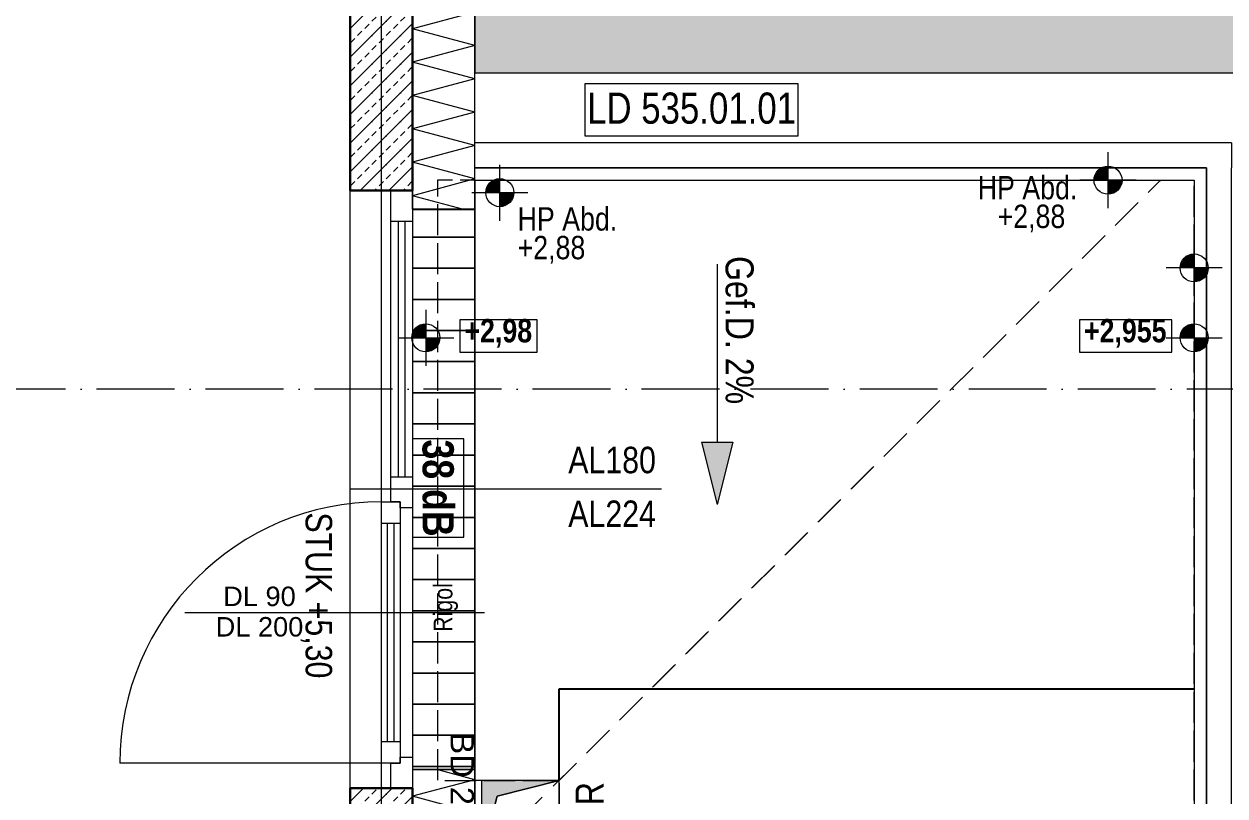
# Model space of a CAD drawing. Header units: metres. Extents: x -16782 to 57285, y -22997 to 18599.
# Drawn here: x 27816 to 31673, y -10968 to -8489 of the extents above; entities that cross this region are included whole.
import ezdxf
from ezdxf.enums import TextEntityAlignment as Align

# ---------------------------------------------------------------- set-up
doc = ezdxf.new("R2010")
doc.units = ezdxf.units.M
doc.header["$MEASUREMENT"] = 0
doc.set_wipeout_variables(frame=1)
for name, pattern in [('Schnittlinie', [0.35, 0.25, -0.05, 0, -0.05]), ('Strichlinie mittel', [0.15, 0.1, -0.05]), ('Untersicht', [0.125, 0.1, -0.025]), ('Wipeout_Contour', [1, 0, -1])]:
    doc.linetypes.add(name, pattern=pattern)
for name, color, linetype in [('110 Wand Aussen', 7, 'Continuous'), ('11__100 Achsraster', 7, 'Continuous'), ('140 Bruestung Attika', 7, 'Continuous'), ('141 Bruestung Glas', 7, 'Continuous'), ('210 Balkonplatte', 7, 'Continuous'), ('212 Gefälle 2D', 7, 'Continuous'), ('220 Bodenaufbau', 7, 'Continuous'), ('220 Bodenbelag', 7, 'Continuous'), ('221 Gefälledämmung 3D', 7, 'Continuous'), ('710 Kanal Rigol', 7, 'Continuous'), ('810 Raumstempel', 7, 'Continuous'), ('851 Marker Schnitt PP', 7, 'Continuous'), ('870 Deckendurchbruchsymbol', 7, 'Continuous'), ('910 Kote allgemein', 7, 'Continuous'), ('936 Beschriftung PP', 7, 'Continuous'), ('936 Beschriftung PP Gefälle', 7, 'Continuous'), ('936 Beschriftung PP Schallschutz', 7, 'Continuous'), ('937 Beschriftung Detail', 7, 'Continuous'), ('Neubau_110 Wand Aussen', 7, 'Continuous')]:
    doc.layers.add(name, color=color, linetype=linetype)
doc.styles.add('ERSTELLTER_STIL_1', font='ARIALN.TTF')
doc.styles.add('ERSTELLTER_STIL_2', font='arial.ttf')
doc.styles.add('ERSTELLTER_STIL_3', font='ARIALNB.TTF')
doc.styles.add('ERSTELLTER_STIL_4', font='arialbd.ttf')
doc.styles.add('ERSTELLTER_STIL_6', font='ARIALNI.TTF')
doc.styles.add('ERSTELLTER_STIL_9', font='arial.ttf', dxfattribs={"width": 0.8})
doc.linetypes.add('Grenze Bezirk', pattern='A,0,[2,22HAUS116_408 STG1 _ 1.Stock_IndexB_2026-08-161.Shx,S=0.001587,R=0,X=0,Y=0],-0.25,0', length=0.25)
doc.dimstyles.new('ERSTELLTER_STIL__3', dxfattribs={"dimtxt": 0.075, "dimasz": 0.076, "dimexe": 0.18, "dimexo": 0.0625, "dimgap": 0, "dimtad": 1, "dimtih": 1, "dimtoh": 1, "dimdec": 0, "dimlfac": 100, "dimzin": 0, "dimdsep": 46, "dimtxsty": 'ERSTELLTER_STIL_6', "dimblk": 'ARROWHEAD_6', "dimblk1": 'ARROWHEAD_6', "dimblk2": 'ARROWHEAD_6', "dimcen": 0.09, "dimclrd": 32, "dimclre": 32, "dimclrt": 32, "dimazin": 0, "dimtfac": 1, "dimtdec": 4, "dimtmove": 2, "dimatfit": 3, "dimfxl": 1, "dimtolj": 1, "dimtzin": 0, "dimarcsym": 0})
pattern_1 = [(45, (0, 0), (-0.04596194, 0.04596194), [0.0195, -0.013]), (45, (-0.02298, 0.02298), (-0.04596194, 0.04596194), [0.065, 0])]

# ---------------------------------------------------------------- blocks, each defined once
blk = doc.blocks.new('Balkon_015_8_1', base_point=(26.4857, 1.0268))
at = {"layer": '810 Raumstempel', "color": 253, "linetype": 'Continuous', "lineweight": 9, "true_color": 0x9f9f9f, "flags": 128}
blk.add_lwpolyline([(25.27, 1.4394), (25.27, -0.52), (23.7718, -0.52), (22.67, -0.52), (22.67, -1.69), (27.62, -1.69), (27.62, 2.8229), (25.27, 2.8229)], close=True, dxfattribs=at)
at = {"layer": '810 Raumstempel', "color": 7, "lineweight": 13}
for tag, height, style, p in [('DUMMY_892', 0.1, 'ERSTELLTER_STIL_1', (26.567, -0.1636)), ('DUMMY_891', 0.1, 'ERSTELLTER_STIL_1', (26.7317, -0.1636)), ('stFloorCovering', 0.1, 'ERSTELLTER_STIL_1', (26.7317, -0.1948)), ('ROOM_NAME', 0.125, 'ERSTELLTER_STIL_3', (26.9376, -0.2027)), ('DUMMY_890', 0.125, 'ERSTELLTER_STIL_3', (26.9376, -0.646))]:
    blk.add_attdef(tag, text='', height=height, rotation=270, dxfattribs=dict(at, style=style)).set_placement(p, align=Align.TOP_LEFT)
blk = doc.blocks.new('Decke_9_1', base_point=(9.73, 15.651))
at = {"layer": '220 Bodenaufbau', "color": 7, "linetype": 'Continuous', "lineweight": 13, "flags": 128}
blk.add_lwpolyline([(9.73, 15.651), (9.09, 15.651), (9.09, 12.7733), (9.09, 9.392), (10.06, 9.392), (10.06, -0.12), (24.87, -0.12), (24.87, 9.1929), (26.44, 9.1929), (26.44, 13.0333), (23.6, 13.0333), (23.6, 13.591), (21.7, 13.591), (21.7, 12.8333), (17.64, 12.8333), (17.64, 12.4833), (16.64, 12.4833), (16.64, 12.8333), (13.9801, 12.8333), (13.9801, 15.651)], close=True, dxfattribs=at)
blk = doc.blocks.new('Freifläche_1_1', base_point=(25.27, 2.8229))
at = {"layer": '221 Gefälledämmung 3D', "color": 32, "linetype": 'Strichlinie mittel', "lineweight": 5, "true_color": 0xdd6f00, "flags": 128}
blk.add_lwpolyline([(25.27, 2.8229), (27.5123, 2.8229), (25.5409, 0.855), (25.27, 0.855)], close=True, dxfattribs=at)
blk = doc.blocks.new('Freifläche_2_1', base_point=(25.4159, 0.7303))
at = {"layer": '221 Gefälledämmung 3D', "color": 32, "linetype": 'Strichlinie mittel', "lineweight": 5, "true_color": 0xdd6f00, "flags": 128}
blk.add_lwpolyline([(25.4159, 0.7303), (27.5123, 2.8229), (27.62, 2.8229), (27.62, -1.4741), (25.4159, 0.73)], close=True, dxfattribs=at)
blk = doc.blocks.new('Wand_32_1', base_point=(25.27, 3.3529))
at = {"layer": '140 Bruestung Attika', "linetype": 'Continuous', "lineweight": 13, "true_color": 0xebebeb}
for points in [[(27.91, 3.5229), (25.27, 3.5229), (25.27, 3.1279), (27.91, 3.1279)], [(28.225, 3.5229), (27.91, 3.5229), (28.225, 3.1279)], [(27.91, 3.5229), (27.91, 3.1279), (28.225, 3.1279)]]:
    blk.add_hatch(color=7, dxfattribs=at).paths.add_polyline_path(points)
at = {"layer": '140 Bruestung Attika', "color": 7, "linetype": 'Continuous', "lineweight": 13, "flags": 128}
for points in [[(27.91, 3.5229), (25.27, 3.5229)], [(25.27, 3.5229), (25.27, 3.1279)], [(28.225, 3.1279), (28.225, 3.5229)], [(25.27, 3.1279), (28.225, 3.1279)]]:
    blk.add_lwpolyline(points, dxfattribs=at)
blk = doc.blocks.new('Dachfläche_16_1', base_point=(25.27, 2.8229))
at = {"layer": '220 Bodenbelag', "color": 251, "linetype": 'Continuous', "lineweight": 5, "true_color": 0x5f5f5f, "flags": 128}
blk.add_lwpolyline([(25.27, 2.8229), (25.27, -0.52), (26.44, -1.69), (27.62, -1.69), (27.62, 2.8229)], close=True, dxfattribs=at)
blk = doc.blocks.new('ARROWHEAD_6')
at = {"color": 0, "linetype": 'Continuous', "lineweight": 0}
for p, q in [((0, 0), (-1, 0)), ((-0.5, -0.5), (0.5, 0.5))]:
    blk.add_line(p, q, dxfattribs=at)
blk = doc.blocks.new('*D2478')
at = {"layer": '212 Gefälle 2D', "color": 32, "linetype": 'Continuous', "lineweight": -2, "true_color": 0xdd6f00, "transparency": 16777216}
for p, q in [((29534.5, -10918), (29534.5, -10624.1)), ((29534.6, -10624.2), (31613.5, -10624.2)), ((31613.6, -10894.7), (31613.6, -10624.1))]:
    blk.add_line(p, q, dxfattribs=at)
at = {"layer": 'Defpoints', "color": 0, "linetype": 'Continuous', "transparency": 16777216}
for p in [(31613.6, -10624.2), (31613.6, -10894.7), (29534.5, -10918.1)]:
    blk.add_point(p, dxfattribs=at)
at = {"layer": '212 Gefälle 2D', "color": 32, "linetype": 'Continuous', "lineweight": -2, "true_color": 0xdd6f00, "transparency": 16777216, "xscale": 0.076, "yscale": 0.076, "zscale": 0.076, "rotation": 180}
blk.add_blockref('ARROWHEAD_6', (29534.5, -10624.2), dxfattribs=at)
at = {"layer": '212 Gefälle 2D', "color": 32, "linetype": 'Continuous', "lineweight": -2, "true_color": 0xdd6f00, "transparency": 16777216, "xscale": 0.076, "yscale": 0.076, "zscale": 0.076}
blk.add_blockref('ARROWHEAD_6', (31613.6, -10624.2), dxfattribs=at)
at = {"layer": '212 Gefälle 2D', "color": 32, "linetype": 'Continuous', "lineweight": 5, "true_color": 0xdd6f00, "transparency": 16777216, "insert": (31151.3, -10571.7), "char_height": 0.075, "attachment_point": 5, "style": 'ERSTELLTER_STIL_6'}
blk.add_mtext('\\A1;<MeasuredValue> (4cm)', dxfattribs=at)
blk = doc.blocks.new('*X876')
at = {"layer": '110 Wand Aussen', "color": 7, "linetype": 'Continuous', "lineweight": 5}
for p, q in [((25.0946, 4.8833), (25.07, 4.8767)), ((25.27, 4.8231), (25.07, 4.8767)), ((25.27, 4.8231), (25.07, 4.7695)), ((25.27, 4.7159), (25.07, 4.7695)), ((25.27, 4.7159), (25.07, 4.6623)), ((25.27, 4.6087), (25.07, 4.6623)), ((25.27, 4.6087), (25.07, 4.5551)), ((25.27, 4.5016), (25.07, 4.5551)), ((25.27, 4.5016), (25.07, 4.448)), ((25.27, 4.3944), (25.07, 4.448)), ((25.27, 4.3944), (25.07, 4.3408)), ((25.27, 4.2872), (25.07, 4.3408)), ((25.27, 4.2872), (25.07, 4.2336)), ((25.27, 4.18), (25.07, 4.2336)), ((25.27, 4.18), (25.07, 4.1264)), ((25.27, 4.0728), (25.07, 4.1264)), ((25.27, 4.0728), (25.07, 4.0192)), ((25.27, 3.9657), (25.07, 4.0192)), ((25.27, 3.9657), (25.07, 3.9121)), ((25.27, 3.8585), (25.07, 3.9121)), ((25.27, 3.8585), (25.07, 3.8049)), ((25.27, 3.7513), (25.07, 3.8049)), ((25.27, 3.7513), (25.07, 3.6977)), ((25.27, 3.6441), (25.07, 3.6977)), ((25.27, 3.6441), (25.07, 3.5905)), ((25.27, 3.5369), (25.07, 3.5905)), ((25.27, 3.5369), (25.07, 3.4833)), ((25.27, 3.4298), (25.07, 3.4833)), ((25.27, 3.4298), (25.07, 3.3762)), ((25.27, 3.3226), (25.07, 3.3762)), ((25.27, 3.3226), (25.07, 3.269)), ((25.27, 3.2154), (25.07, 3.269)), ((25.27, 3.2154), (25.07, 3.1618)), ((25.27, 3.1082), (25.07, 3.1618)), ((25.27, 3.1082), (25.07, 3.0546)), ((25.27, 3.001), (25.07, 3.0546)), ((25.27, 3.001), (25.07, 2.9474)), ((25.27, 2.8939), (25.07, 2.9474)), ((25.27, 2.8939), (25.07, 2.8403)), ((25.27, 2.7867), (25.07, 2.8403)), ((25.27, 2.7867), (25.07, 2.7331)), ((25.2307, 2.69), (25.07, 2.7331))]:
    blk.add_line(p, q, dxfattribs=at)
blk = doc.blocks.new('*X877')
at = {"layer": '110 Wand Aussen', "color": 7, "linetype": 'Continuous', "lineweight": 5}
for q in [(25.1483, 0.89), (25.1677, 0.83)]:
    blk.add_line((25.27, 0.8574), q, dxfattribs=at)
blk = doc.blocks.new('Kombi-Fenster 1-Fl 27_6')
at = {"layer": '110 Wand Aussen', "color": 7, "linetype": 'Continuous', "lineweight": 13}
for p, q in [((-0.88, 0.03), (-0.88, 0.87)), ((-0.96, 0), (-0.88, 0)), ((-0.88, -0.03), (-0.88, 0.03)), ((-0.88, 0.03), (-0.81, 0.03)), ((-0.88, 0), (-0.88, -0.03)), ((-0.81, 0.03), (-0.11, 0.03)), ((-0.81, 0.03), (-0.81, -0.03)), ((-0.81, 0.01), (-0.11, 0.01)), ((-0.11, -0.03), (-0.11, 0.03)), ((-0.11, 0.03), (-0.04, 0.03)), ((-0.04, 0.03), (-0.04, -0.03)), ((-0.04, -0.03), (-0.04, 0)), ((-0.04, 0), (-0.01, 0)), ((-0.01, 0), (0.04, 0)), ((0.04, 0), (0.86, 0)), ((0.04, 0), (0.04, -0.07)), ((0.86, -0.07), (0.86, 0)), ((0.86, 0), (0.96, 0)), ((-0.88, -0.03), (-0.86, -0.03)), ((-0.81, -0.03), (-0.88, -0.03)), ((-0.86, -0.03), (-0.86, -0.07)), ((-0.11, -0.01), (-0.81, -0.01)), ((-0.11, -0.03), (-0.81, -0.03)), ((-0.04, -0.03), (-0.11, -0.03)), ((-0.06, -0.07), (-0.06, -0.03)), ((-0.06, -0.03), (-0.04, -0.03)), ((0.04, -0.025), (0.86, -0.025)), ((-0.86, -0.07), (-0.96, -0.07)), ((-0.9, -0.07), (-0.96, -0.07)), ((-0.9, -0.07), (-0.96, -0.07)), ((-0.9, -0.27), (-0.9, -0.07)), ((-0.06, -0.07), (-0.86, -0.07)), ((-0.01, -0.07), (-0.06, -0.07)), ((0.04, -0.07), (-0.01, -0.07)), ((0.86, -0.045), (0.04, -0.045)), ((0.86, -0.07), (0.04, -0.07)), ((0.96, -0.07), (0.86, -0.07)), ((0.9, -0.07), (0.96, -0.07)), ((0.9, -0.07), (0.96, -0.07)), ((0.9, -0.27), (0.9, -0.07)), ((-0.9, -0.27), (0.9, -0.27))]:
    blk.add_line(p, q, dxfattribs=at)
at = {"layer": '110 Wand Aussen', "color": 7, "linetype": 'Continuous', "lineweight": 30}
for p, q in [((-0.96, 0), (-0.96, 0.13)), ((0.96, 0), (0.96, 0.13)), ((-0.96, -0.07), (-0.96, 0)), ((-0.96, -0.07), (-0.96, 0)), ((0.96, -0.07), (0.96, 0)), ((0.96, -0.07), (0.96, 0))]:
    blk.add_line(p, q, dxfattribs=at)
at = {"layer": '110 Wand Aussen', "color": 7, "linetype": 'Continuous', "lineweight": 13}
blk.add_arc((-0.88, 0.03), 0.84, 0, 90, dxfattribs=at)
blk = doc.blocks.new('F Marker AUT 27_3')
at = {"layer": '110 Wand Aussen', "color": 7, "linetype": 'Continuous', "lineweight": 13}
blk.add_line((0, 0.6), (0, -0.4), dxfattribs=at)
at = {"layer": '110 Wand Aussen', "color": 7, "lineweight": 13, "style": 'ERSTELLTER_STIL_1'}
for tag, height, p in [('widthPrefix1st50_0', 0.085, (0, 0.326)), ('widthPrefix1st50_1', 0.085, (0.174, 0.3275)), ('DUMMY_268', 0.0567, (-0.0567, 0.5845)), ('DUMMY_269', 0.0567, (0.1173, 0.5845))]:
    blk.add_attdef(tag, text='', height=height, rotation=90, dxfattribs=at).set_placement(p, align=Align.BOTTOM_LEFT)
for tag, height, p in [('AC_SillPrefix_STUK', 0.085, (0.0848, -0.5585)), ('DUMMY_267', 0.0567, (0.6236, -0.5123))]:
    blk.add_attdef(tag, text='', height=height, dxfattribs=at).set_placement(p, align=Align.BOTTOM_LEFT)
blk = doc.blocks.new('Wand_160_1', base_point=(25.27, 9.1929))
at = {"layer": '110 Wand Aussen', "linetype": 'Continuous', "lineweight": 0, "true_color": 0x000000}
h = blk.add_hatch(dxfattribs=at)
h.set_pattern_fill('BETON__BEWEHRT_SN46_0001', color=18, style=0, pattern_type=2)
h.set_pattern_definition(pattern_1)
h.paths.add_polyline_path([(24.87, 4.8233), (24.87, 2.75), (25, 2.75), (25.07, 2.75), (25.07, 4.8233), (25, 4.8233)])
h = blk.add_hatch(dxfattribs=at)
h.set_pattern_fill('BETON__BEWEHRT_SN46_0001', color=18, style=0, pattern_type=2)
h.set_pattern_definition(pattern_1)
h.paths.add_polyline_path([(24.87, 0.83), (25.07, 0.83), (25, 0.83)])
at = {"layer": '110 Wand Aussen', "color": 7, "linetype": 'Continuous', "lineweight": 30}
for p, q in [((25.07, 2.75), (25.07, 4.8233)), ((25, 2.75), (24.87, 2.75)), ((25.07, 2.75), (25, 2.75)), ((25, 0.83), (24.87, 0.83)), ((25.07, 0.83), (25, 0.83))]:
    blk.add_line(p, q, dxfattribs=at)
at = {"layer": '110 Wand Aussen', "color": 7, "linetype": 'Continuous', "lineweight": 13}
for p, q in [((25.07, 2.69), (25.07, 2.75)), ((25.27, 2.69), (25.07, 2.69)), ((25.27, 0.89), (25.07, 0.89)), ((25.07, 0.89), (25.07, 0.83))]:
    blk.add_line(p, q, dxfattribs=at)
at = {"layer": '110 Wand Aussen', "color": 7, "linetype": 'Continuous', "lineweight": 13, "flags": 128}
for points in [[(25.27, 2.69), (25.27, 4.8833)], [(25.27, 0.83), (25.27, 0.89)]]:
    blk.add_lwpolyline(points, dxfattribs=at)
at = {"layer": '110 Wand Aussen', "color": 7, "linetype": 'Continuous', "lineweight": 30, "flags": 128}
blk.add_lwpolyline([(24.87, 4.8233), (24.87, 2.75)], dxfattribs=at)
at = {"layer": '110 Wand Aussen', "color": 7, "lineweight": 30}
for name in ['*X876', '*X877']:
    blk.add_blockref(name, (0, 0), dxfattribs=at)
at = {"layer": '110 Wand Aussen', "color": 7, "linetype": 'Continuous', "lineweight": 13, "rotation": 90.00001786097843}
blk.add_blockref('Kombi-Fenster 1-Fl 27_6', (25, 1.79), dxfattribs=at)
at = {"layer": '110 Wand Aussen', "color": 7, "lineweight": 13}
ref = blk.add_blockref('F Marker AUT 27_3', (25.27, 1.79), dxfattribs=dict(at, rotation=270.0000178609784))
ref.add_attrib('widthPrefix1st50', 'AL180', dxfattribs={"color": 7, "lineweight": 13, "height": 0.085, "rotation": 0, "style": 'ERSTELLTER_STIL_1'}).set_placement((25.57, 1.8161), align=Align.BOTTOM_LEFT)
ref.add_attrib('widthPrefix1st50_1', 'AL224', dxfattribs={"color": 7, "lineweight": 13, "height": 0.085, "rotation": 0, "style": 'ERSTELLTER_STIL_1'}).set_placement((25.57, 1.6435), align=Align.BOTTOM_LEFT)
ref.add_attrib('AC_SillPrefix_STUK', 'STUK +5,30', dxfattribs={"color": 7, "lineweight": 13, "height": 0.085, "rotation": 270, "style": 'ERSTELLTER_STIL_1'}).set_placement((24.701, 1.7158), align=Align.BOTTOM_LEFT)
blk = doc.blocks.new('*X916')
at = {"layer": 'Neubau_110 Wand Aussen', "color": 7, "linetype": 'Continuous', "lineweight": 5}
for p, q in [((25.1135, -0.3635), (25.07, -0.3751)), ((25.1454, -0.3953), (25.07, -0.3751)), ((25.198, -0.448), (25.07, -0.4823)), ((25.2106, -0.52), (25.07, -0.4823))]:
    blk.add_line(p, q, dxfattribs=at)
blk = doc.blocks.new('*X917')
at = {"layer": 'Neubau_110 Wand Aussen', "color": 7, "linetype": 'Continuous', "lineweight": 5}
for p, q in [((25.27, -0.3215), (25.1135, -0.3635)), ((25.27, -0.3215), (25.2641, -0.32)), ((25.27, -0.4287), (25.1454, -0.3953)), ((25.27, -0.4287), (25.198, -0.448))]:
    blk.add_line(p, q, dxfattribs=at)
blk = doc.blocks.new('*X918')
at = {"layer": 'Neubau_110 Wand Aussen', "color": 7, "linetype": 'Continuous', "lineweight": 5}
for p, q in [((25.1677, 0.83), (25.07, 0.8039)), ((25.27, 0.7503), (25.07, 0.8039)), ((25.27, 0.7503), (25.07, 0.6967)), ((25.27, 0.6431), (25.07, 0.6967)), ((25.27, 0.6431), (25.07, 0.5895)), ((25.27, 0.5359), (25.07, 0.5895)), ((25.27, 0.5359), (25.07, 0.4823)), ((25.27, 0.4287), (25.07, 0.4823)), ((25.27, 0.4287), (25.07, 0.3751)), ((25.27, 0.3215), (25.07, 0.3751)), ((25.27, 0.3215), (25.07, 0.268)), ((25.27, 0.2144), (25.07, 0.268)), ((25.27, 0.2144), (25.07, 0.1608)), ((25.27, 0.1072), (25.07, 0.1608)), ((25.27, 0.1072), (25.07, 0.0536)), ((25.27, 0), (25.07, 0.0536)), ((25.27, 0), (25.07, -0.0536)), ((25.27, -0.1072), (25.07, -0.0536)), ((25.27, -0.1072), (25.07, -0.1608)), ((25.27, -0.2144), (25.07, -0.1608)), ((25.27, -0.2144), (25.07, -0.2679)), ((25.2641, -0.32), (25.07, -0.2679))]:
    blk.add_line(p, q, dxfattribs=at)
blk = doc.blocks.new('Wand_177_1', base_point=(25.27, 0.83))
at = {"layer": 'Neubau_110 Wand Aussen', "linetype": 'Continuous', "lineweight": 0, "true_color": 0x000000}
h = blk.add_hatch(dxfattribs=at)
h.set_pattern_fill('BETON__BEWEHRT_SN46_0001', color=18, style=0, pattern_type=2)
h.set_pattern_definition(pattern_1)
h.paths.add_polyline_path([(25.07, -0.12), (25.07, 0.83), (24.87, 0.83), (24.87, -0.12)])
h = blk.add_hatch(dxfattribs=at)
h.set_pattern_fill('BETON__BEWEHRT_SN46_0001', color=18, style=0, pattern_type=2)
h.set_pattern_definition(pattern_1)
h.paths.add_polyline_path([(24.87, -0.12), (24.87, -0.32), (25.07, -0.32)])
h = blk.add_hatch(dxfattribs=at)
h.set_pattern_fill('BETON__BEWEHRT_SN46_0001', color=18, style=0, pattern_type=2)
h.set_pattern_definition(pattern_1)
h.paths.add_polyline_path([(24.87, -0.12), (25.07, -0.32), (25.07, -0.12)])
at = {"layer": 'Neubau_110 Wand Aussen', "color": 7, "linetype": 'Continuous', "lineweight": 30}
for p, q in [((25.07, -0.12), (25.07, 0.83)), ((25.07, -0.32), (25.07, -0.12)), ((24.87, -0.32), (25.07, -0.32))]:
    blk.add_line(p, q, dxfattribs=at)
at = {"layer": 'Neubau_110 Wand Aussen', "color": 7, "linetype": 'Continuous', "lineweight": 30, "flags": 128}
blk.add_lwpolyline([(24.87, 0.83), (24.87, -0.12)], dxfattribs=at)
at = {"layer": 'Neubau_110 Wand Aussen', "color": 7, "linetype": 'Continuous', "lineweight": 13, "flags": 128}
for points in [[(25.27, -0.52), (25.27, 0.83)], [(25.27, -0.52), (25.07, -0.52)]]:
    blk.add_lwpolyline(points, dxfattribs=at)
at = {"layer": 'Neubau_110 Wand Aussen', "color": 7, "lineweight": 30}
for name in ['*X918', '*X917', '*X916']:
    blk.add_blockref(name, (0, 0), dxfattribs=at)
blk = doc.blocks.new('*X956')
at = {"layer": '710 Kanal Rigol', "color": 253, "linetype": 'Continuous', "lineweight": 9, "true_color": 0x9f9f9f}
for p, q in [((25.07, 2.6), (25.17, 2.6)), ((25.17, 2.6), (25.07, 2.6)), ((25.17, 2.6), (25.27, 2.6)), ((25.27, 2.6), (25.17, 2.6)), ((25.07, 2.5), (25.17, 2.5)), ((25.17, 2.5), (25.07, 2.5)), ((25.17, 2.5), (25.27, 2.5)), ((25.27, 2.5), (25.17, 2.5)), ((25.07, 2.4), (25.17, 2.4)), ((25.17, 2.4), (25.07, 2.4)), ((25.17, 2.4), (25.27, 2.4)), ((25.27, 2.4), (25.17, 2.4)), ((25.07, 2.3), (25.17, 2.3)), ((25.17, 2.3), (25.07, 2.3)), ((25.17, 2.3), (25.27, 2.3)), ((25.27, 2.3), (25.17, 2.3)), ((25.07, 2.2), (25.17, 2.2)), ((25.17, 2.2), (25.07, 2.2)), ((25.17, 2.2), (25.27, 2.2)), ((25.27, 2.2), (25.17, 2.2)), ((25.07, 2.1), (25.17, 2.1)), ((25.17, 2.1), (25.07, 2.1)), ((25.17, 2.1), (25.27, 2.1)), ((25.27, 2.1), (25.17, 2.1)), ((25.07, 2), (25.17, 2)), ((25.17, 2), (25.07, 2)), ((25.17, 2), (25.27, 2)), ((25.27, 2), (25.17, 2)), ((25.07, 1.9), (25.17, 1.9)), ((25.17, 1.9), (25.07, 1.9)), ((25.17, 1.9), (25.27, 1.9)), ((25.27, 1.9), (25.17, 1.9)), ((25.07, 1.8), (25.17, 1.8)), ((25.17, 1.8), (25.07, 1.8)), ((25.17, 1.8), (25.27, 1.8)), ((25.27, 1.8), (25.17, 1.8)), ((25.07, 1.7), (25.17, 1.7)), ((25.17, 1.7), (25.07, 1.7)), ((25.17, 1.7), (25.27, 1.7)), ((25.27, 1.7), (25.17, 1.7)), ((25.07, 1.6), (25.17, 1.6)), ((25.17, 1.6), (25.07, 1.6)), ((25.17, 1.6), (25.27, 1.6)), ((25.27, 1.6), (25.17, 1.6)), ((25.07, 1.5), (25.17, 1.5)), ((25.17, 1.5), (25.07, 1.5)), ((25.17, 1.5), (25.27, 1.5)), ((25.27, 1.5), (25.17, 1.5)), ((25.07, 1.4), (25.17, 1.4)), ((25.17, 1.4), (25.07, 1.4)), ((25.17, 1.4), (25.27, 1.4)), ((25.27, 1.4), (25.17, 1.4)), ((25.07, 1.3), (25.17, 1.3)), ((25.17, 1.3), (25.07, 1.3)), ((25.17, 1.3), (25.27, 1.3)), ((25.27, 1.3), (25.17, 1.3)), ((25.07, 1.2), (25.17, 1.2)), ((25.17, 1.2), (25.07, 1.2)), ((25.17, 1.2), (25.27, 1.2)), ((25.27, 1.2), (25.17, 1.2)), ((25.07, 1.1), (25.17, 1.1)), ((25.17, 1.1), (25.07, 1.1)), ((25.17, 1.1), (25.27, 1.1)), ((25.27, 1.1), (25.17, 1.1)), ((25.07, 1), (25.17, 1)), ((25.17, 1), (25.07, 1)), ((25.17, 1), (25.27, 1)), ((25.27, 1), (25.17, 1)), ((25.07, 0.9), (25.17, 0.9)), ((25.17, 0.9), (25.07, 0.9)), ((25.17, 0.9), (25.27, 0.9)), ((25.27, 0.9), (25.17, 0.9))]:
    blk.add_line(p, q, dxfattribs=at)
blk = doc.blocks.new('Schraffur_1_1')
at = {"layer": '710 Kanal Rigol', "color": 7, "linetype": 'Continuous', "lineweight": 13, "flags": 128}
blk.add_lwpolyline([(25.07, 2.6872), (25.07, 0.89), (25.27, 0.89), (25.27, 2.6872)], close=True, dxfattribs=at)
at = {"layer": '710 Kanal Rigol', "color": 253, "linetype": 'Continuous', "lineweight": 9, "true_color": 0x9f9f9f}
blk.add_blockref('*X956', (0, 0), dxfattribs=at)
blk = doc.blocks.new('Decke_40_1', base_point=(25.15, -0.4))
at = {"layer": '210 Balkonplatte', "color": 139, "linetype": 'Untersicht', "lineweight": 13, "true_color": 0x2c655e, "flags": 128}
blk.add_lwpolyline([(25.15, -0.4), (22.71, -0.4), (22.71, -1.65), (27.58, -1.65), (27.58, 2.7829), (25.15, 2.7829), (25.15, 0.8549), (25.5409, 0.8549), (25.5409, 0.605), (25.15, 0.605)], close=True, dxfattribs=at)
blk = doc.blocks.new('Wand_221_1', base_point=(25.27, 2.8029))
at = {"color": 254, "linetype": 'Wipeout_Contour', "lineweight": 0, "ltscale": 82.70979}
blk.add_wipeout([(27.58, 2.7829), (27.62, 2.7829), (27.62, 2.8229)], dxfattribs=at).dxf.layer = '141 Bruestung Glas'
at = {"color": 254, "linetype": 'Wipeout_Contour', "lineweight": 0, "ltscale": 82.923745}
blk.add_wipeout([(27.62, 2.8229), (27.7, 2.8229), (27.7, 2.9029)], dxfattribs=at).dxf.layer = '141 Bruestung Glas'
at = {"color": 254, "linetype": 'Wipeout_Contour', "lineweight": 0, "ltscale": 106.30369}
blk.add_wipeout([(27.58, 2.8229), (25.27, 2.8229), (25.27, 2.7829), (27.58, 2.7829)], dxfattribs=at).dxf.layer = '141 Bruestung Glas'
at = {"color": 254, "linetype": 'Wipeout_Contour', "lineweight": 0, "ltscale": 83.769834}
blk.add_wipeout([(27.58, 2.8229), (27.58, 2.7829), (27.62, 2.8229)], dxfattribs=at).dxf.layer = '141 Bruestung Glas'
at = {"layer": '141 Bruestung Glas', "color": 7, "linetype": 'Continuous', "lineweight": 13, "flags": 128}
blk.add_lwpolyline([(25.27, 2.7829), (27.58, 2.7829)], dxfattribs=at)
at = {"color": 254, "linetype": 'Wipeout_Contour', "lineweight": 0, "ltscale": 106.408472}
blk.add_wipeout([(25.27, 2.9029), (25.27, 2.8229), (27.62, 2.8229), (27.62, 2.9029)], dxfattribs=at).dxf.layer = '141 Bruestung Glas'
at = {"layer": '141 Bruestung Glas', "color": 7, "linetype": 'Continuous', "lineweight": 13, "flags": 128}
for points in [[(25.27, 2.8229), (25.27, 2.9029)], [(25.27, 2.7829), (25.27, 2.8229)], [(25.27, 2.8229), (25.27, 2.8229)]]:
    blk.add_lwpolyline(points, dxfattribs=at)
at = {"color": 254, "linetype": 'Wipeout_Contour', "lineweight": 0, "ltscale": 83.949898}
blk.add_wipeout([(27.62, 2.9029), (27.62, 2.8229), (27.7, 2.9029)], dxfattribs=at).dxf.layer = '141 Bruestung Glas'
at = {"layer": '141 Bruestung Glas', "color": 7, "linetype": 'Continuous', "lineweight": 13}
for p, q in [((27.62, 2.8229), (25.27, 2.8229)), ((25.27, 2.8229), (27.62, 2.8229)), ((27.62, 2.8229), (27.62, 2.8229))]:
    blk.add_line(p, q, dxfattribs=at)
at = {"layer": '141 Bruestung Glas', "color": 7, "linetype": 'Continuous', "lineweight": 13, "flags": 128}
for points in [[(27.7, 2.9029), (25.27, 2.9029)], [(27.7, 2.9029), (27.7, 2.8229)]]:
    blk.add_lwpolyline(points, dxfattribs=at)
blk = doc.blocks.new('Wand_222_1', base_point=(27.6, 2.8029))
at = {"color": 254, "linetype": 'Wipeout_Contour', "lineweight": 0, "ltscale": 83.475764}
blk.add_wipeout([(27.58, -1.65), (27.58, -1.6899), (27.62, -1.6899)], dxfattribs=at).dxf.layer = '141 Bruestung Glas'
at = {"color": 254, "linetype": 'Wipeout_Contour', "lineweight": 0, "ltscale": 110.793204}
blk.add_wipeout([(27.62, -1.65), (27.62, 2.7829), (27.58, 2.7829), (27.58, -1.65)], dxfattribs=at).dxf.layer = '141 Bruestung Glas'
at = {"color": 254, "linetype": 'Wipeout_Contour', "lineweight": 0, "ltscale": 83.648598}
blk.add_wipeout([(27.62, -1.69), (27.62, -1.77), (27.7, -1.77)], dxfattribs=at).dxf.layer = '141 Bruestung Glas'
at = {"color": 254, "linetype": 'Wipeout_Contour', "lineweight": 0, "ltscale": 82.454788}
blk.add_wipeout([(27.62, -1.65), (27.58, -1.65), (27.62, -1.6899)], dxfattribs=at).dxf.layer = '141 Bruestung Glas'
at = {"layer": '141 Bruestung Glas', "color": 7, "linetype": 'Continuous', "lineweight": 13, "flags": 128}
blk.add_lwpolyline([(27.58, 2.7829), (27.58, -1.65)], dxfattribs=at)
at = {"color": 254, "linetype": 'Wipeout_Contour', "lineweight": 0, "ltscale": 111.045221}
blk.add_wipeout([(27.62, -1.69), (27.7, -1.69), (27.7, 2.8229), (27.62, 2.8229)], dxfattribs=at).dxf.layer = '141 Bruestung Glas'
at = {"layer": '141 Bruestung Glas', "color": 7, "linetype": 'Continuous', "lineweight": 13}
blk.add_line((27.62, 2.8229), (27.62, 2.8229), dxfattribs=at)
at = {"color": 254, "linetype": 'Wipeout_Contour', "lineweight": 0, "ltscale": 82.66304}
blk.add_wipeout([(27.7, -1.69), (27.62, -1.69), (27.7, -1.77)], dxfattribs=at).dxf.layer = '141 Bruestung Glas'
at = {"layer": '141 Bruestung Glas', "color": 7, "linetype": 'Continuous', "lineweight": 13}
for p, q in [((27.62, -1.6899), (27.62, 2.8229)), ((27.62, 2.8229), (27.62, -1.6899)), ((27.62, -1.69), (27.62, -1.6899))]:
    blk.add_line(p, q, dxfattribs=at)
at = {"layer": '141 Bruestung Glas', "color": 7, "linetype": 'Continuous', "lineweight": 13, "flags": 128}
for points in [[(27.7, -1.77), (27.7, 2.8229)], [(27.7, -1.77), (27.62, -1.77)]]:
    blk.add_lwpolyline(points, dxfattribs=at)
blk = doc.blocks.new('Bodendurchbruch Symbol 27[271]_1', base_point=(25.5409, 0.855))
at = {"layer": '870 Deckendurchbruchsymbol', "linetype": 'Continuous', "lineweight": 13, "true_color": 0xd40000}
blk.add_hatch(color=12, dxfattribs=at).paths.add_polyline_path([(25.5409, 0.855), (25.2909, 0.855), (25.2909, 0.605), (25.3414, 0.8045)])
at = {"layer": '870 Deckendurchbruchsymbol', "color": 12, "linetype": 'Continuous', "lineweight": 13, "true_color": 0xd40000, "flags": 128}
for points in [[(25.3414, 0.8045), (25.2909, 0.605), (25.5409, 0.605), (25.5409, 0.855)], [(25.5409, 0.855), (25.2909, 0.855), (25.2909, 0.605), (25.3414, 0.8045)]]:
    blk.add_lwpolyline(points, close=True, dxfattribs=at)
at = {"layer": '870 Deckendurchbruchsymbol', "color": 12, "lineweight": 13, "true_color": 0xcc0000, "insert": (25.1703, 0.7473), "char_height": 0.075, "attachment_point": 8, "rotation": 270, "style": 'ERSTELLTER_STIL_2'}
blk.add_mtext('\\A1;{\\pqc;\\pt0;\\fArial|b0|i0|c0|p0;\\W1.000000;BD 25\\fArial|b0|i0|c0|p0;\\W1.000000;\\A1{\\H.66x;\\S^  ;}\\fArial|b0|i0|c0|p0;\\W1.000000; /25\\fArial|b0|i0|c0|p0;\\W1.000000;\\A1{\\H.66x;\\S^  ;}\\fArial|b0|i0|c0|p0;\\W1.000000;\\fArial|b0|i0|c0|p0;\\W1.000000;\\A1{\\H.66x;\\S^  ;}}', dxfattribs=at)
blk = doc.blocks.new('Standard-Rastermarker_28')
at = {"layer": '11__100 Achsraster', "color": 8, "linetype": 'Grenze Bezirk', "lineweight": 5}
blk.add_line((1, 0), (34.397, 0), dxfattribs=at)
at = {"layer": '11__100 Achsraster', "color": 8, "lineweight": 5, "style": 'ERSTELLTER_STIL_4'}
for tag, p in [('AC_MarkerText_1_0', (-0.25, -0.1914)), ('AC_MarkerText_1_1', (35.647, -0.1914))]:
    blk.add_attdef(tag, text='', height=0.2, rotation=180, dxfattribs=at).set_placement(p, align=Align.TOP_CENTER)
blk = doc.blocks.new('Rampe Symbol 27[282]_1', base_point=(26.0483, 2.5134))
at = {"layer": '936 Beschriftung PP Gefälle', "linetype": 'Continuous', "lineweight": 0, "true_color": 0xdd6f00}
blk.add_hatch(color=32, dxfattribs=at).paths.add_polyline_path([(26.0483, 1.7417), (26.0983, 1.9417), (25.9983, 1.9417)])
at = {"layer": '936 Beschriftung PP Gefälle', "color": 32, "linetype": 'Continuous', "lineweight": 5, "true_color": 0xdd6f00}
for p, q in [((26.0483, 2.5134), (26.0483, 1.9417)), ((25.9983, 1.9417), (26.0483, 1.7417)), ((25.9983, 1.9417), (26.0983, 1.9417)), ((26.0983, 1.9417), (26.0483, 1.7417))]:
    blk.add_line(p, q, dxfattribs=at)
at = {"layer": '936 Beschriftung PP Gefälle', "color": 7, "lineweight": 13, "style": 'ERSTELLTER_STIL_1'}
blk.add_attdef('txt', text='', height=0.09, rotation=270, dxfattribs=at).set_placement((26.0483, 2.5392), align=Align.BOTTOM_LEFT)
blk = doc.blocks.new('Höhenbemaßung_125_1', base_point=(25.3502, 2.7427))
at = {"layer": '212 Gefälle 2D', "linetype": 'Continuous', "lineweight": 5, "true_color": 0xdd6f00}
for points in [[(25.3502, 2.7427), (25.3502, 2.7877), (25.333, 2.7843), (25.3184, 2.7745), (25.3086, 2.7599), (25.3052, 2.7427)], [(25.3502, 2.7427), (25.3502, 2.6977), (25.3674, 2.7011), (25.382, 2.7109), (25.3918, 2.7255), (25.3952, 2.7427)]]:
    blk.add_hatch(color=32, dxfattribs=at).paths.add_polyline_path(points)
at = {"layer": '212 Gefälle 2D', "color": 32, "linetype": 'Continuous', "lineweight": 5, "true_color": 0xdd6f00}
for p, q in [((25.3502, 2.6527), (25.3502, 2.8327)), ((25.4402, 2.7427), (25.2602, 2.7427))]:
    blk.add_line(p, q, dxfattribs=at)
blk.add_circle((25.3502, 2.7427), 0.045, dxfattribs=at)
at = {"layer": '212 Gefälle 2D', "color": 32, "lineweight": 5, "true_color": 0xdd6f00, "char_height": 0.075, "attachment_point": 7, "style": 'ERSTELLTER_STIL_1'}
for s, insert in [('\\A1;{\\pql;\\fArial Narrow|b0|i0|c0|p0;\\W1.000000;HP Abd. }', (25.4074, 2.62)), ('\\A1;{\\pql;\\fArial Narrow|b0|i0|c0|p0;\\W1.000000;+2,88}', (25.4074, 2.515))]:
    blk.add_mtext(s, dxfattribs=dict(at, insert=insert))
blk = doc.blocks.new('Höhenbemaßung_126_1', base_point=(27.3035, 2.7829))
at = {"layer": '212 Gefälle 2D', "linetype": 'Continuous', "lineweight": 5, "true_color": 0xdd6f00}
for points in [[(27.3035, 2.7829), (27.3035, 2.8279), (27.2863, 2.8245), (27.2717, 2.8147), (27.2619, 2.8001), (27.2585, 2.7829)], [(27.3035, 2.7829), (27.3035, 2.7379), (27.3207, 2.7413), (27.3353, 2.7511), (27.3451, 2.7657), (27.3485, 2.7829)]]:
    blk.add_hatch(color=32, dxfattribs=at).paths.add_polyline_path(points)
at = {"layer": '212 Gefälle 2D', "color": 32, "linetype": 'Continuous', "lineweight": 5, "true_color": 0xdd6f00}
for p, q in [((27.3035, 2.6929), (27.3035, 2.8729)), ((27.3935, 2.7829), (27.2135, 2.7829))]:
    blk.add_line(p, q, dxfattribs=at)
blk.add_circle((27.3035, 2.7829), 0.045, dxfattribs=at)
at = {"layer": '212 Gefälle 2D', "color": 32, "lineweight": 5, "true_color": 0xdd6f00, "char_height": 0.075, "attachment_point": 7, "style": 'ERSTELLTER_STIL_1'}
for s, insert in [('\\A1;{\\pql;\\fArial Narrow|b0|i0|c0|p0;\\W1.000000;HP Abd. }', (26.8851, 2.7203)), ('\\A1;{\\pql;\\fArial Narrow|b0|i0|c0|p0;\\W1.000000;+2,88}', (26.9489, 2.6153))]:
    blk.add_mtext(s, dxfattribs=dict(at, insert=insert))
blk = doc.blocks.new('Höhenbemaßung_127_1', base_point=(27.58, 2.5011))
at = {"layer": '212 Gefälle 2D', "linetype": 'Continuous', "lineweight": 5, "true_color": 0xdd6f00}
for points in [[(27.58, 2.5011), (27.58, 2.5461), (27.5628, 2.5426), (27.5482, 2.5329), (27.5384, 2.5183), (27.535, 2.5011)], [(27.58, 2.5011), (27.58, 2.4561), (27.5972, 2.4595), (27.6118, 2.4692), (27.6216, 2.4838), (27.625, 2.5011)]]:
    blk.add_hatch(color=32, dxfattribs=at).paths.add_polyline_path(points)
at = {"layer": '212 Gefälle 2D', "color": 32, "linetype": 'Continuous', "lineweight": 5, "true_color": 0xdd6f00}
for p, q in [((27.58, 2.4111), (27.58, 2.5911)), ((27.67, 2.5011), (27.49, 2.5011))]:
    blk.add_line(p, q, dxfattribs=at)
blk.add_circle((27.58, 2.5011), 0.045, dxfattribs=at)
at = {"layer": '212 Gefälle 2D', "color": 32, "lineweight": 5, "true_color": 0xdd6f00, "char_height": 0.075, "attachment_point": 7, "style": 'ERSTELLTER_STIL_1'}
for s, insert in [('\\A1;{\\pql;\\fArial Narrow|b0|i0|c0|p0;\\W1.000000;HP Abd. }', (27.7177, 2.506)), ('\\A1;{\\pql;\\fArial Narrow|b0|i0|c0|p0;\\W1.000000;+2,88}', (27.7177, 2.401))]:
    blk.add_mtext(s, dxfattribs=dict(at, insert=insert))
blk = doc.blocks.new('Höhenbemaßung_135_1', base_point=(25.1124, 2.2767))
at = {"layer": '910 Kote allgemein', "linetype": 'Continuous', "lineweight": 13}
for points in [[(25.1124, 2.2767), (25.1124, 2.3217), (25.0952, 2.3183), (25.0806, 2.3085), (25.0709, 2.2939), (25.0674, 2.2767)], [(25.1124, 2.2767), (25.1124, 2.2317), (25.1297, 2.2351), (25.1443, 2.2449), (25.154, 2.2595), (25.1574, 2.2767)]]:
    blk.add_hatch(color=7, dxfattribs=at).paths.add_polyline_path(points)
at = {"layer": '910 Kote allgemein', "color": 7, "linetype": 'Continuous', "lineweight": 13}
for p, q in [((25.1124, 2.3667), (25.1124, 2.1867)), ((25.0224, 2.2767), (25.2024, 2.2767))]:
    blk.add_line(p, q, dxfattribs=at)
at = {"layer": '910 Kote allgemein', "color": 8, "linetype": 'Continuous', "lineweight": 5, "flags": 128}
blk.add_lwpolyline([(25.2222, 2.2308), (25.4705, 2.2308), (25.4705, 2.3344), (25.2222, 2.3344)], close=True, dxfattribs=at)
at = {"layer": '910 Kote allgemein', "color": 7, "linetype": 'Continuous', "lineweight": 13}
blk.add_circle((25.1124, 2.2767), 0.045, dxfattribs=at)
at = {"layer": '910 Kote allgemein', "color": 7, "lineweight": 13, "insert": (25.2365, 2.2451), "char_height": 0.075, "attachment_point": 7, "style": 'ERSTELLTER_STIL_3'}
blk.add_mtext('\\A1;{\\pql;\\fArial Narrow|b1|i0|c0|p0;\\W1.000000;+2,98}', dxfattribs=at)
blk = doc.blocks.new('Höhenbemaßung_136_1', base_point=(27.58, 2.2767))
at = {"layer": '910 Kote allgemein', "linetype": 'Continuous', "lineweight": 13}
for points in [[(27.58, 2.2767), (27.58, 2.3217), (27.5628, 2.3183), (27.5482, 2.3085), (27.5384, 2.2939), (27.535, 2.2767)], [(27.58, 2.2767), (27.58, 2.2317), (27.5972, 2.2351), (27.6118, 2.2449), (27.6216, 2.2595), (27.625, 2.2767)]]:
    blk.add_hatch(color=7, dxfattribs=at).paths.add_polyline_path(points)
at = {"layer": '910 Kote allgemein', "color": 7, "linetype": 'Continuous', "lineweight": 13}
for p, q in [((27.58, 2.3667), (27.58, 2.1867)), ((27.49, 2.2767), (27.67, 2.2767))]:
    blk.add_line(p, q, dxfattribs=at)
at = {"layer": '910 Kote allgemein', "color": 8, "linetype": 'Continuous', "lineweight": 5, "flags": 128}
blk.add_lwpolyline([(27.212, 2.2308), (27.5086, 2.2308), (27.5086, 2.3344), (27.212, 2.3344)], close=True, dxfattribs=at)
at = {"layer": '910 Kote allgemein', "color": 7, "linetype": 'Continuous', "lineweight": 13}
blk.add_circle((27.58, 2.2767), 0.045, dxfattribs=at)
at = {"layer": '910 Kote allgemein', "color": 7, "lineweight": 13, "insert": (27.2263, 2.2451), "char_height": 0.075, "attachment_point": 7, "style": 'ERSTELLTER_STIL_3'}
blk.add_mtext('\\A1;{\\pql;\\fArial Narrow|b1|i0|c0|p0;\\W1.000000;+2,955}', dxfattribs=at)
blk = doc.blocks.new('Schnittebene_11_1', base_point=(33.5203, 2.1116))
at = {"layer": '851 Marker Schnitt PP', "color": 250, "linetype": 'Schnittlinie', "lineweight": 13, "true_color": 0x3f3f3f}
blk.add_line((33.4078, 2.1116), (-8.41, 2.1116), dxfattribs=at)

msp = doc.modelspace()

# ---------------------------------------------------------------- linework, layer by layer
at = {"layer": '936 Beschriftung PP', "color": 7, "linetype": 'Continuous', "lineweight": 13}
msp.add_line((28332.623, -10379.262), (29294.904, -10379.262), dxfattribs=at)
at = {"layer": '936 Beschriftung PP Schallschutz', "color": 7, "linetype": 'Continuous', "lineweight": 13, "flags": 128}
msp.add_lwpolyline([(29063.612, -9821.384), (29063.612, -10136.619), (29228.318, -10136.619), (29228.318, -9821.384), (29063.612, -9821.384)], close=True, dxfattribs=at)
at = {"layer": '937 Beschriftung Detail', "color": 7, "linetype": 'Continuous', "lineweight": 13, "flags": 128}
msp.add_lwpolyline([(29616.823, -8847.683), (30302.483, -8847.683), (30302.483, -8680.54), (29616.823, -8680.54), (29616.823, -8847.683)], close=True, dxfattribs=at)

# ---------------------------------------------------------------- block references
at = {"layer": '110 Wand Aussen', "color": 7, "lineweight": 30, "xscale": 1000, "yscale": 1000, "zscale": 1000}
msp.add_blockref('Wand_160_1', (29263.609, -2580.159), dxfattribs=at)
at = {"layer": '11__100 Achsraster', "color": 7, "linetype": 'Continuous', "lineweight": 18, "xscale": 1000, "yscale": 1000, "zscale": 1000, "rotation": 90}
msp.add_blockref('Standard-Rastermarker_28', (28963.605, -17311.325), dxfattribs=at)
at = {"layer": '140 Bruestung Attika', "color": 7, "lineweight": 30, "xscale": 1000, "yscale": 1000, "zscale": 1000}
msp.add_blockref('Wand_32_1', (29263.612, -8420.221), dxfattribs=at)
at = {"layer": '210 Balkonplatte', "color": 139, "linetype": 'Untersicht', "lineweight": 13, "true_color": 0x2c655e, "xscale": 1000, "yscale": 1000, "zscale": 1000}
msp.add_blockref('Decke_40_1', (29143.61, -12173.059), dxfattribs=at)
at = {"layer": '220 Bodenaufbau', "color": 7, "linetype": 'Continuous', "lineweight": 13, "xscale": 1000, "yscale": 1000, "zscale": 1000}
msp.add_blockref('Decke_9_1', (13723.609, 3877.922), dxfattribs=at)
at = {"layer": '220 Bodenbelag', "color": 251, "linetype": 'Continuous', "lineweight": 5, "true_color": 0x5f5f5f, "xscale": 1000, "yscale": 1000, "zscale": 1000}
msp.add_blockref('Dachfläche_16_1', (29263.612, -8950.221), dxfattribs=at)
at = {"layer": '221 Gefälledämmung 3D', "color": 32, "lineweight": 5, "true_color": 0xdd6f00, "xscale": 1000, "yscale": 1000, "zscale": 1000}
for name, p in [('Freifläche_1_1', (29263.612, -8950.221)), ('Freifläche_2_1', (29409.501, -11042.83))]:
    msp.add_blockref(name, p, dxfattribs=at)
at = {"layer": '710 Kanal Rigol', "color": 253, "linetype": 'Continuous', "lineweight": 9, "true_color": 0x9f9f9f, "xscale": 1000, "yscale": 1000, "zscale": 1000}
msp.add_blockref('Schraffur_1_1', (3993.599, -11773.101), dxfattribs=at)
at = {"layer": '810 Raumstempel', "color": 7, "linetype": 'Continuous', "lineweight": 13, "xscale": 1000, "yscale": 1000, "zscale": 1000}
msp.add_blockref('Balkon_015_8_1', (30479.349, -10746.32), dxfattribs=at)
at = {"layer": '870 Deckendurchbruchsymbol', "color": 12, "linetype": 'Continuous', "lineweight": 13, "true_color": 0xd40000, "xscale": 1000, "yscale": 1000, "zscale": 1000}
msp.add_blockref('Bodendurchbruch Symbol 27[271]_1', (29534.501, -10918.054), dxfattribs=at)
at = {"layer": '910 Kote allgemein', "color": 7, "lineweight": 13, "xscale": 1000, "yscale": 1000, "zscale": 1000}
msp.add_blockref('Höhenbemaßung_135_1', (29106.04, -9496.388), dxfattribs=at)
at = {"layer": '936 Beschriftung PP Gefälle', "color": 32, "linetype": 'Continuous', "lineweight": 5, "true_color": 0xdd6f00, "xscale": 1000, "yscale": 1000, "zscale": 1000}
msp.add_blockref('Rampe Symbol 27[282]_1', (30041.857, -9259.712), dxfattribs=at).add_auto_attribs({'txt': 'Gef.D. 2%'})
at = {"layer": 'Neubau_110 Wand Aussen', "color": 7, "lineweight": 30, "xscale": 1000, "yscale": 1000, "zscale": 1000}
msp.add_blockref('Wand_177_1', (29263.612, -10943.059), dxfattribs=at)

# ---------------------------------------------------------------- texts
at = {"layer": '936 Beschriftung PP', "color": 7, "linetype": 'Continuous', "lineweight": 13, "insert": (28571.964, -10376.214), "char_height": 62.5, "attachment_point": 5, "rotation": 0.000031, "line_spacing_factor": 0.938208, "style": 'ERSTELLTER_STIL_2'}
msp.add_mtext('\\A1;{\\pqc;\\fArial|b0|i0|c0|p0;\\W1.000000;DL \\fArial|b0|i0|c0|p0;\\W1.000000;90\\P\\pqc;\\fArial|b0|i0|c0|p0;\\W1.000000;DL 200}', dxfattribs=at)
at = {"layer": '936 Beschriftung PP', "color": 7, "linetype": 'Continuous', "lineweight": 13, "insert": (29170.423, -10362.754), "char_height": 60, "attachment_point": 5, "rotation": 90.00002, "style": 'ERSTELLTER_STIL_1'}
msp.add_mtext('\\A1;{\\pqc;\\fArial Narrow|b0|i0|c0|p0;\\W1.000000;Rigol}', dxfattribs=at)
at = {"layer": '936 Beschriftung PP', "color": 155, "linetype": 'Continuous', "lineweight": 5, "true_color": 0x416cbe, "insert": (29587.002, -11031.976), "char_height": 90, "attachment_point": 2, "rotation": 90, "style": 'ERSTELLTER_STIL_1'}
msp.add_mtext('\\A1;{\\pqc;\\fArial Narrow|b0|i0|c0|p0;\\W1.000000;RAR}', dxfattribs=at)
at = {"layer": '936 Beschriftung PP Schallschutz', "color": 7, "linetype": 'Continuous', "lineweight": 13, "insert": (29094.242, -9979.002), "char_height": 100, "attachment_point": 8, "rotation": 270.000018, "style": 'ERSTELLTER_STIL_3'}
msp.add_mtext('\\A1;{\\pqc;\\fArial Narrow|b1|i0|c0|p0;\\W1.000000;38 dB}', dxfattribs=at)
at = {"layer": '937 Beschriftung Detail', "color": 7, "linetype": 'Continuous', "lineweight": 13, "insert": (29959.653, -8810.138), "char_height": 100, "attachment_point": 8, "style": 'ERSTELLTER_STIL_9'}
msp.add_mtext('\\A1;{\\pqc;\\fArial|b0|i0|c0|p0;\\W0.800000;LD 535.01.01}', dxfattribs=at)

# ---------------------------------------------------------------- dimensions: what is measured, and where the dimension line sits
at = {"layer": '212 Gefälle 2D', "color": 32, "linetype": 'Continuous', "lineweight": 5, "true_color": 0xdd6f00}
dim = msp.add_linear_dim(base=(31613.613, -10624.239), p1=(29534.501, -10918.054), p2=(31613.613, -10894.723), text='<MeasuredValue> (4cm)', dimstyle='ERSTELLTER_STIL__3', dxfattribs=at)
dim.commit()
dim.dimension.update_dxf_attribs({"geometry": '*D2478', "text_midpoint": (31151.284, -10571.739), "dimtype": 160})

# ---------------------------------------------------------------- next in the draw order: block references
at = {"layer": '141 Bruestung Glas', "color": 7, "lineweight": 30, "xscale": 1000, "yscale": 1000, "zscale": 1000}
msp.add_blockref('Wand_221_1', (29263.612, -8970.221), dxfattribs=at)

# ---------------------------------------------------------------- next in the draw order: block references
msp.add_blockref('Wand_222_1', (31593.613, -8970.221), dxfattribs=at)
at = {"layer": '212 Gefälle 2D', "color": 32, "lineweight": 5, "true_color": 0xdd6f00, "xscale": 1000, "yscale": 1000, "zscale": 1000}
for name, p in [('Höhenbemaßung_126_1', (31297.117, -8990.22)), ('Höhenbemaßung_125_1', (29343.803, -9030.412))]:
    msp.add_blockref(name, p, dxfattribs=at)

# ---------------------------------------------------------------- next in the draw order: block references
msp.add_blockref('Höhenbemaßung_127_1', (31573.609, -9272.033), dxfattribs=at)
at = {"layer": '851 Marker Schnitt PP', "color": 250, "lineweight": 13, "true_color": 0x3f3f3f, "xscale": 1000, "yscale": 1000, "zscale": 1000}
msp.add_blockref('Schnittebene_11_1', (37513.93, -9661.459), dxfattribs=at)
at = {"layer": '910 Kote allgemein', "color": 7, "lineweight": 13, "xscale": 1000, "yscale": 1000, "zscale": 1000}
msp.add_blockref('Höhenbemaßung_136_1', (31573.609, -9496.388), dxfattribs=at)

doc.saveas('drawing.dxf')
